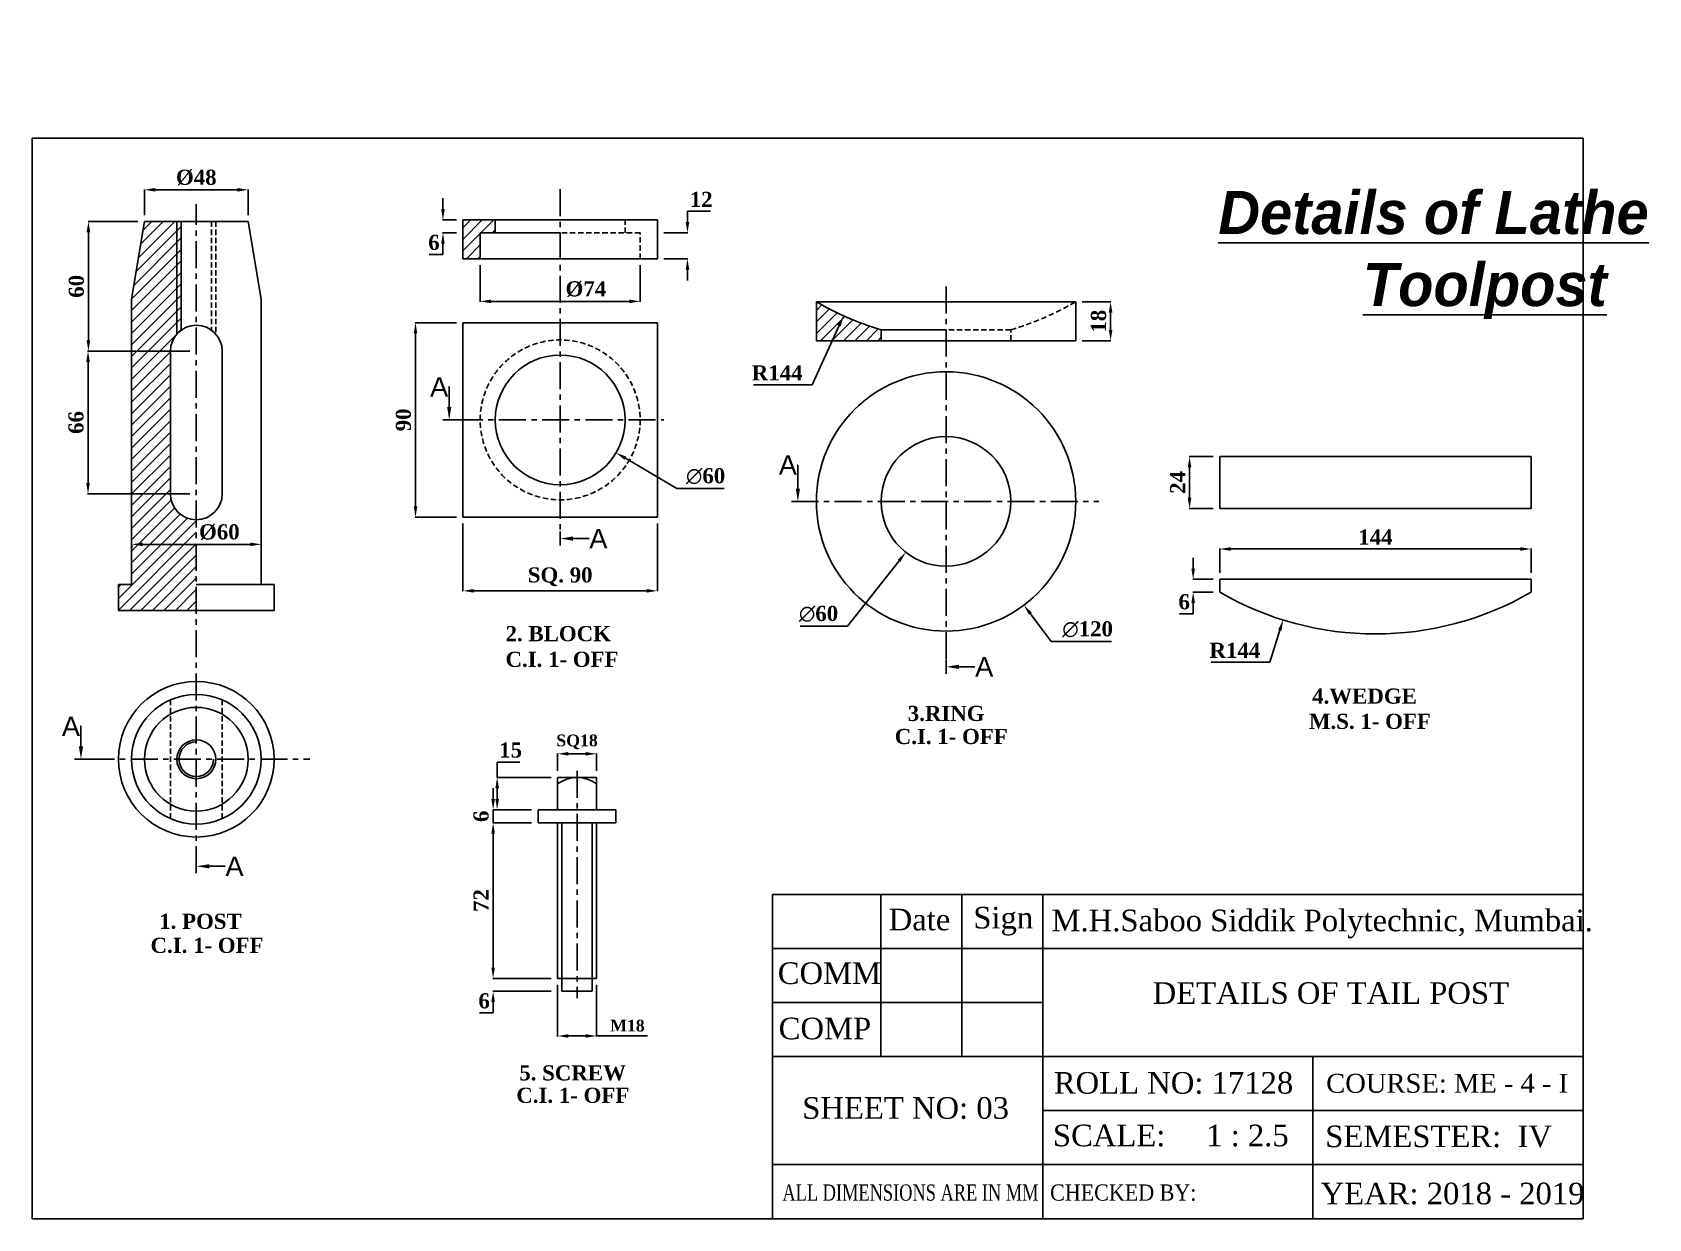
# Model space of a CAD drawing. Header units: inches. Extents: x 69 to 816, y -130 to 419.
import ezdxf
from ezdxf import colors
from ezdxf.entities.mleader import LeaderData, LeaderLine
from ezdxf.math import Vec2, Vec3

# ---------------------------------------------------------------- set-up
doc = ezdxf.new("R2010")
doc.units = ezdxf.units.IN
doc.header["$LTSCALE"] = 10
doc.header["$MEASUREMENT"] = 0
doc.linetypes.add('CENTER', pattern=[2, 1.25, -0.25, 0.25, -0.25])
doc.linetypes.add('HIDDEN', pattern=[0.375, 0.25, -0.125])
doc.styles.add('Khan', font='timesbd.ttf', dxfattribs={"height": 7})
doc.styles.add('Khan 02', font='timesbd.ttf', dxfattribs={"height": 12})
doc.styles.add('Saad Sheet', font='times.ttf')
doc.styles.get("Standard").update_dxf_attribs({"font": 'arial.ttf'})
doc.dimstyles.get("Standard").update_dxf_attribs({"dimtxt": 7, "dimasz": 5, "dimexe": 0.18, "dimexo": 3, "dimgap": 2, "dimtad": 1, "dimtoh": 1, "dimdec": 0, "dimzin": 0, "dimdsep": 46, "dimtxsty": 'Khan', "dimcen": 0, "dimadec": 0, "dimazin": 0, "dimtfac": 1, "dimtdec": 0, "dimtofl": 0, "dimtmove": 0, "dimatfit": 3, "dimfxl": 1, "dimtolj": 1, "dimtzin": 0, "dimarcsym": 0})

# ---------------------------------------------------------------- blocks, each defined once
blk = doc.blocks.new('*D1')
at = {"color": 0, "lineweight": -2, "transparency": 16777216}
for p, q in [((120.48, 334.64), (120.48, 346.51)), ((125.48, 346.33), (163.48, 346.33)), ((168.48, 334.64), (168.48, 346.51))]:
    blk.add_line(p, q, dxfattribs=at)
at = {"color": 0, "transparency": 16777216}
for points in [[(125.48, 347.16), (125.48, 345.49), (120.48, 346.33)], [(163.48, 347.16), (163.48, 345.49), (168.48, 346.33)]]:
    blk.add_solid(points, dxfattribs=at)
at = {"layer": 'Defpoints', "color": 0, "transparency": 16777216}
for p in [(168.48, 346.33), (120.48, 331.64), (168.48, 331.64)]:
    blk.add_point(p, dxfattribs=at)
at = {"color": 0, "lineweight": 30, "transparency": 16777216, "insert": (144.48, 351.98), "char_height": 7, "attachment_point": 5, "style": 'Khan'}
blk.add_mtext('\\A1;%%C48', dxfattribs=at)
blk = doc.blocks.new('*D2')
at = {"color": 0, "lineweight": -2, "transparency": 16777216}
for p, q in [((117.48, 331.64), (94.39, 331.64)), ((94.57, 326.64), (94.57, 276.64)), ((117.48, 271.64), (94.39, 271.64))]:
    blk.add_line(p, q, dxfattribs=at)
at = {"color": 0, "transparency": 16777216}
for points in [[(93.73, 326.64), (95.4, 326.64), (94.57, 331.64)], [(93.73, 276.64), (95.4, 276.64), (94.57, 271.64)]]:
    blk.add_solid(points, dxfattribs=at)
at = {"layer": 'Defpoints', "color": 0, "transparency": 16777216}
for p in [(120.48, 331.64), (94.57, 271.64), (120.48, 271.64)]:
    blk.add_point(p, dxfattribs=at)
at = {"color": 0, "lineweight": 30, "transparency": 16777216, "insert": (89.01, 301.64), "char_height": 7, "attachment_point": 5, "rotation": 90, "style": 'Khan'}
blk.add_mtext('\\A1;60', dxfattribs=at)
blk = doc.blocks.new('*D3')
at = {"color": 0, "lineweight": -2, "transparency": 16777216}
for p, q in [((141.48, 271.64), (94.21, 271.64)), ((94.39, 266.64), (94.39, 210.64)), ((141.48, 205.64), (94.21, 205.64))]:
    blk.add_line(p, q, dxfattribs=at)
at = {"color": 0, "transparency": 16777216}
for points in [[(93.55, 266.64), (95.22, 266.64), (94.39, 271.64)], [(93.55, 210.64), (95.22, 210.64), (94.39, 205.64)]]:
    blk.add_solid(points, dxfattribs=at)
at = {"layer": 'Defpoints', "color": 0, "transparency": 16777216}
for p in [(144.48, 271.64), (94.39, 205.64), (144.48, 205.64)]:
    blk.add_point(p, dxfattribs=at)
at = {"color": 0, "lineweight": 30, "transparency": 16777216, "insert": (88.83, 238.64), "char_height": 7, "attachment_point": 5, "rotation": 90, "style": 'Khan'}
blk.add_mtext('\\A1;66', dxfattribs=at)
blk = doc.blocks.new('*D4')
at = {"color": 0, "lineweight": -2, "transparency": 16777216}
for p, q in [((114.64, 180.48), (114.64, 182.05)), ((169.51, 182.23), (119.64, 182.23)), ((174.51, 180.48), (174.51, 182.05))]:
    blk.add_line(p, q, dxfattribs=at)
at = {"color": 0, "transparency": 16777216}
for points in [[(119.64, 183.06), (119.64, 181.4), (114.64, 182.23)], [(169.51, 183.06), (169.51, 181.4), (174.51, 182.23)]]:
    blk.add_solid(points, dxfattribs=at)
at = {"layer": 'Defpoints', "color": 0, "transparency": 16777216}
for p in [(114.64, 183.48), (114.64, 182.23), (174.51, 183.48)]:
    blk.add_point(p, dxfattribs=at)
at = {"color": 0, "lineweight": 30, "transparency": 16777216, "insert": (144.58, 187.88), "char_height": 7, "attachment_point": 5, "style": 'Khan'}
blk.add_mtext('\\A1;        %%C60', dxfattribs=at)
blk = doc.blocks.new('*D5')
at = {"color": 0, "lineweight": -2, "transparency": 16777216}
for p, q in [((614.99, 222.83), (603.83, 222.83)), ((604.01, 217.83), (604.01, 203.83)), ((614.99, 198.83), (603.83, 198.83))]:
    blk.add_line(p, q, dxfattribs=at)
at = {"color": 0, "transparency": 16777216}
for points in [[(603.18, 217.83), (604.84, 217.83), (604.01, 222.83)], [(603.18, 203.83), (604.84, 203.83), (604.01, 198.83)]]:
    blk.add_solid(points, dxfattribs=at)
at = {"layer": 'Defpoints', "color": 0, "transparency": 16777216}
for p in [(617.99, 222.83), (604.01, 198.83), (617.99, 198.83)]:
    blk.add_point(p, dxfattribs=at)
at = {"color": 0, "lineweight": 30, "transparency": 16777216, "insert": (598.51, 210.9), "char_height": 7, "attachment_point": 5, "rotation": 90, "style": 'Khan'}
blk.add_mtext('\\A1;24', dxfattribs=at)
blk = doc.blocks.new('*D6')
at = {"color": 0, "lineweight": -2, "transparency": 16777216}
for p, q in [((605.69, 171.06), (605.69, 176.06)), ((614.99, 166.06), (605.51, 166.06)), ((614.99, 160.06), (605.51, 160.06)), ((605.69, 150.06), (599.37, 150.06)), ((605.69, 155.06), (605.69, 150.06))]:
    blk.add_line(p, q, dxfattribs=at)
at = {"color": 0, "transparency": 16777216}
for points in [[(604.86, 171.06), (606.53, 171.06), (605.69, 166.06)], [(604.86, 155.06), (606.53, 155.06), (605.69, 160.06)]]:
    blk.add_solid(points, dxfattribs=at)
at = {"layer": 'Defpoints', "color": 0, "transparency": 16777216}
for p in [(617.99, 166.06), (605.69, 160.06), (617.99, 160.06)]:
    blk.add_point(p, dxfattribs=at)
at = {"color": 0, "lineweight": 30, "transparency": 16777216, "insert": (601.53, 155.62), "char_height": 7, "attachment_point": 5, "style": 'Khan'}
blk.add_mtext('\\A1;6', dxfattribs=at)
blk = doc.blocks.new('*D7')
at = {"color": 0, "lineweight": -2, "transparency": 16777216}
for p, q in [((641.22, 127.7), (645.81, 142.47)), ((614.06, 127.7), (641.22, 127.7))]:
    blk.add_line(p, q, dxfattribs=at)
at = {"color": 0, "transparency": 16777216}
blk.add_solid([(645.01, 142.72), (646.61, 142.23), (647.29, 147.25)], dxfattribs=at)
at = {"layer": 'Defpoints', "color": 0, "transparency": 16777216}
for p in [(689.99, 284.77), (647.29, 147.25)]:
    blk.add_point(p, dxfattribs=at)
at = {"color": 0, "lineweight": 30, "transparency": 16777216, "insert": (624.99, 133.2), "char_height": 7, "attachment_point": 5, "style": 'Khan'}
blk.add_mtext('\\A1;R144', dxfattribs=at)
blk = doc.blocks.new('*D8')
at = {"color": 0, "lineweight": -2, "transparency": 16777216}
for p, q in [((617.99, 169.06), (617.99, 180.27)), ((622.99, 180.09), (756.99, 180.09)), ((761.99, 169.06), (761.99, 180.27))]:
    blk.add_line(p, q, dxfattribs=at)
at = {"color": 0, "transparency": 16777216}
for points in [[(622.99, 180.92), (622.99, 179.25), (617.99, 180.09)], [(756.99, 180.92), (756.99, 179.25), (761.99, 180.09)]]:
    blk.add_solid(points, dxfattribs=at)
at = {"layer": 'Defpoints', "color": 0, "transparency": 16777216}
for p in [(761.99, 180.09), (617.99, 166.06), (761.99, 166.06)]:
    blk.add_point(p, dxfattribs=at)
at = {"color": 0, "lineweight": 30, "transparency": 16777216, "insert": (689.99, 185.59), "char_height": 7, "attachment_point": 5, "style": 'Khan'}
blk.add_mtext('\\A1;144', dxfattribs=at)
blk = doc.blocks.new('*D9')
at = {"color": 0, "lineweight": -2, "transparency": 16777216}
for p, q in [((275.83, 311.38), (275.83, 294.51)), ((349.83, 311.38), (349.83, 294.51)), ((280.83, 294.69), (344.83, 294.69))]:
    blk.add_line(p, q, dxfattribs=at)
at = {"color": 0, "transparency": 16777216}
for points in [[(280.83, 295.53), (280.83, 293.86), (275.83, 294.69)], [(344.83, 295.53), (344.83, 293.86), (349.83, 294.69)]]:
    blk.add_solid(points, dxfattribs=at)
at = {"layer": 'Defpoints', "color": 0, "transparency": 16777216}
for p in [(275.83, 314.38), (349.83, 314.38), (349.83, 294.69)]:
    blk.add_point(p, dxfattribs=at)
at = {"color": 0, "lineweight": 30, "transparency": 16777216, "insert": (312.83, 300.35), "char_height": 7, "attachment_point": 5, "style": 'Khan'}
blk.add_mtext('\\A1;         %%C74', dxfattribs=at)
blk = doc.blocks.new('*D10')
at = {"color": 0, "lineweight": -2, "transparency": 16777216}
for p, q in [((371.72, 331.38), (371.72, 336.38)), ((371.72, 336.38), (382.42, 336.38)), ((360.83, 326.38), (371.9, 326.38)), ((360.83, 314.38), (371.9, 314.38)), ((371.72, 309.38), (371.72, 304.38))]:
    blk.add_line(p, q, dxfattribs=at)
at = {"color": 0, "transparency": 16777216}
for points in [[(370.89, 331.38), (372.56, 331.38), (371.72, 326.38)], [(370.89, 309.38), (372.56, 309.38), (371.72, 314.38)]]:
    blk.add_solid(points, dxfattribs=at)
at = {"layer": 'Defpoints', "color": 0, "transparency": 16777216}
for p in [(357.83, 326.38), (371.72, 326.38), (357.83, 314.38)]:
    blk.add_point(p, dxfattribs=at)
at = {"color": 0, "lineweight": 30, "transparency": 16777216, "insert": (378.07, 341.88), "char_height": 7, "attachment_point": 5, "style": 'Khan'}
blk.add_mtext('\\A1;12', dxfattribs=at)
blk = doc.blocks.new('*D11')
at = {"color": 0, "lineweight": -2, "transparency": 16777216}
for p, q in [((258.6, 337.38), (258.6, 342.38)), ((264.83, 332.38), (258.42, 332.38)), ((264.83, 326.38), (258.42, 326.38)), ((258.6, 316.38), (252.27, 316.38)), ((258.6, 321.38), (258.6, 316.38))]:
    blk.add_line(p, q, dxfattribs=at)
at = {"color": 0, "transparency": 16777216}
for points in [[(257.77, 337.38), (259.43, 337.38), (258.6, 332.38)], [(257.77, 321.38), (259.43, 321.38), (258.6, 326.38)]]:
    blk.add_solid(points, dxfattribs=at)
at = {"layer": 'Defpoints', "color": 0, "transparency": 16777216}
for p in [(267.83, 332.38), (258.6, 326.38), (267.83, 326.38)]:
    blk.add_point(p, dxfattribs=at)
at = {"color": 0, "lineweight": 30, "transparency": 16777216, "insert": (254.44, 321.94), "char_height": 7, "attachment_point": 5, "style": 'Khan'}
blk.add_mtext('\\A1;6', dxfattribs=at)
blk = doc.blocks.new('*D12')
at = {"color": 0, "lineweight": -2, "transparency": 16777216}
for p, q in [((267.83, 191.83), (267.83, 160.54)), ((357.83, 191.83), (357.83, 160.54)), ((272.83, 160.72), (352.83, 160.72))]:
    blk.add_line(p, q, dxfattribs=at)
at = {"color": 0, "transparency": 16777216}
for points in [[(272.83, 161.55), (272.83, 159.89), (267.83, 160.72)], [(352.83, 161.55), (352.83, 159.89), (357.83, 160.72)]]:
    blk.add_solid(points, dxfattribs=at)
at = {"layer": 'Defpoints', "color": 0, "transparency": 16777216}
for p in [(267.83, 194.83), (357.83, 194.83), (357.83, 160.72)]:
    blk.add_point(p, dxfattribs=at)
at = {"color": 0, "lineweight": 30, "transparency": 16777216, "insert": (312.83, 167.23), "char_height": 7, "attachment_point": 5, "style": 'Khan'}
blk.add_mtext('\\A1;SQ. 90', dxfattribs=at)
blk = doc.blocks.new('*D13')
at = {"color": 0, "lineweight": -2, "transparency": 16777216}
for p, q in [((264.83, 284.83), (245.72, 284.83)), ((245.9, 279.83), (245.9, 199.83)), ((264.83, 194.83), (245.72, 194.83))]:
    blk.add_line(p, q, dxfattribs=at)
at = {"color": 0, "transparency": 16777216}
for points in [[(245.07, 279.83), (246.74, 279.83), (245.9, 284.83)], [(245.07, 199.83), (246.74, 199.83), (245.9, 194.83)]]:
    blk.add_solid(points, dxfattribs=at)
at = {"layer": 'Defpoints', "color": 0, "transparency": 16777216}
for p in [(267.83, 284.83), (245.9, 194.83), (267.83, 194.83)]:
    blk.add_point(p, dxfattribs=at)
at = {"color": 0, "lineweight": 30, "transparency": 16777216, "insert": (240.33, 239.83), "char_height": 7, "attachment_point": 5, "rotation": 90, "style": 'Khan'}
blk.add_mtext('\\A1;90', dxfattribs=at)
blk = doc.blocks.new('*D14')
at = {"color": 0, "lineweight": -2, "transparency": 16777216}
for p, q in [((540.03, 137.27), (530.39, 150.11)), ((567.97, 137.27), (540.03, 137.27))]:
    blk.add_line(p, q, dxfattribs=at)
at = {"color": 0, "transparency": 16777216}
blk.add_solid([(531.05, 150.61), (529.72, 149.61), (527.38, 154.11)], dxfattribs=at)
at = {"layer": 'Defpoints', "color": 0, "transparency": 16777216}
for p in [(455.31, 250.05), (527.38, 154.11)]:
    blk.add_point(p, dxfattribs=at)
at = {"color": 0, "lineweight": 30, "transparency": 16777216, "insert": (556.86, 142.92), "char_height": 7, "attachment_point": 5, "style": 'Khan'}
blk.add_mtext('\\A1;∅120', dxfattribs=at)
blk = doc.blocks.new('*D15')
at = {"color": 0, "lineweight": -2, "transparency": 16777216}
for p, q in [((445.7, 144.39), (469.63, 174.63)), ((423.84, 144.39), (445.7, 144.39))]:
    blk.add_line(p, q, dxfattribs=at)
at = {"color": 0, "transparency": 16777216}
blk.add_solid([(468.98, 175.15), (470.28, 174.11), (472.73, 178.55)], dxfattribs=at)
at = {"layer": 'Defpoints', "color": 0, "transparency": 16777216}
for p in [(509.96, 225.6), (472.73, 178.55)]:
    blk.add_point(p, dxfattribs=at)
at = {"color": 0, "lineweight": 30, "transparency": 16777216, "insert": (432.37, 150.04), "char_height": 7, "attachment_point": 5, "style": 'Khan'}
blk.add_mtext('\\A1;∅60', dxfattribs=at)
blk = doc.blocks.new('*D16')
at = {"color": 0, "lineweight": -2, "transparency": 16777216}
for p, q in [((554.35, 294.5), (567.66, 294.5)), ((567.48, 289.5), (567.48, 281.5)), ((554.35, 276.5), (567.66, 276.5))]:
    blk.add_line(p, q, dxfattribs=at)
at = {"color": 0, "transparency": 16777216}
for points in [[(566.65, 289.5), (568.32, 289.5), (567.48, 294.5)], [(566.65, 281.5), (568.32, 281.5), (567.48, 276.5)]]:
    blk.add_solid(points, dxfattribs=at)
at = {"layer": 'Defpoints', "color": 0, "transparency": 16777216}
for p in [(551.35, 294.5), (551.35, 276.5), (567.48, 276.5)]:
    blk.add_point(p, dxfattribs=at)
at = {"color": 0, "lineweight": 30, "transparency": 16777216, "insert": (561.92, 285.5), "char_height": 7, "attachment_point": 5, "rotation": 90, "style": 'Khan'}
blk.add_mtext('\\A1;18', dxfattribs=at)
blk = doc.blocks.new('*D17')
at = {"color": 0, "lineweight": -2, "transparency": 16777216}
for p, q in [((366.8, 208.11), (343.01, 222.09)), ((388.66, 208.11), (366.8, 208.11))]:
    blk.add_line(p, q, dxfattribs=at)
at = {"color": 0, "transparency": 16777216}
blk.add_solid([(343.43, 222.81), (342.59, 221.37), (338.7, 224.62)], dxfattribs=at)
at = {"layer": 'Defpoints', "color": 0, "transparency": 16777216}
for p in [(286.97, 255.03), (338.7, 224.62)]:
    blk.add_point(p, dxfattribs=at)
at = {"color": 0, "lineweight": 30, "transparency": 16777216, "insert": (380.13, 213.76), "char_height": 7, "attachment_point": 5, "style": 'Khan'}
blk.add_mtext('\\A1;∅60', dxfattribs=at)
blk = doc.blocks.new('*D18')
at = {"color": 0, "lineweight": -2, "transparency": 16777216}
for p, q in [((311.64, 77.38), (311.64, 85.49)), ((316.64, 85.31), (324.64, 85.31)), ((329.64, 77.38), (329.64, 85.49))]:
    blk.add_line(p, q, dxfattribs=at)
at = {"color": 0, "transparency": 16777216}
for points in [[(316.64, 86.14), (316.64, 84.47), (311.64, 85.31)], [(324.64, 86.14), (324.64, 84.47), (329.64, 85.31)]]:
    blk.add_solid(points, dxfattribs=at)
at = {"layer": 'Defpoints', "color": 0, "transparency": 16777216}
for p in [(329.64, 85.31), (311.64, 74.38), (329.64, 74.38)]:
    blk.add_point(p, dxfattribs=at)
at = {"color": 0, "lineweight": 30, "transparency": 16777216, "insert": (320.64, 90.82), "char_height": 7, "attachment_point": 5, "style": 'Khan'}
blk.add_mtext('\\A1;{\\H0.77778x;SQ18}', dxfattribs=at)
blk = doc.blocks.new('*D19')
at = {"color": 0, "lineweight": -2, "transparency": 16777216}
for p, q in [((283.68, 74.38), (283.68, 81.44)), ((283.68, 81.44), (294.13, 81.44)), ((308.64, 74.38), (283.5, 74.38)), ((283.68, 64.38), (283.68, 69.38)), ((299.64, 59.38), (283.5, 59.38))]:
    blk.add_line(p, q, dxfattribs=at)
at = {"color": 0, "transparency": 16777216}
for points in [[(282.85, 69.38), (284.52, 69.38), (283.68, 74.38)], [(282.85, 64.38), (284.52, 64.38), (283.68, 59.38)]]:
    blk.add_solid(points, dxfattribs=at)
at = {"layer": 'Defpoints', "color": 0, "transparency": 16777216}
for p in [(283.68, 74.38), (311.64, 74.38), (302.64, 59.38)]:
    blk.add_point(p, dxfattribs=at)
at = {"color": 0, "lineweight": 30, "transparency": 16777216, "insert": (289.9, 87), "char_height": 7, "attachment_point": 5, "style": 'Khan'}
blk.add_mtext('\\A1;15', dxfattribs=at)
blk = doc.blocks.new('*D20')
at = {"color": 0, "lineweight": -2, "transparency": 16777216}
for p, q in [((281.81, 64.38), (281.81, 69.38)), ((299.64, 59.38), (281.63, 59.38)), ((299.64, 53.38), (281.63, 53.38)), ((281.81, 48.38), (281.81, 43.38))]:
    blk.add_line(p, q, dxfattribs=at)
at = {"color": 0, "transparency": 16777216}
for points in [[(280.98, 64.38), (282.64, 64.38), (281.81, 59.38)], [(280.98, 48.38), (282.64, 48.38), (281.81, 53.38)]]:
    blk.add_solid(points, dxfattribs=at)
at = {"layer": 'Defpoints', "color": 0, "transparency": 16777216}
for p in [(281.81, 53.38), (302.64, 59.38), (302.64, 53.38)]:
    blk.add_point(p, dxfattribs=at)
at = {"color": 0, "lineweight": 30, "transparency": 16777216, "insert": (276.25, 56.38), "char_height": 7, "attachment_point": 5, "rotation": 90, "style": 'Khan'}
blk.add_mtext('\\A1;6', dxfattribs=at)
blk = doc.blocks.new('Sheet No.01')
blk.add_line((272.52, 67.52), (272.52, 7.52))
for points in [[(272.52, 47.52), (272.52, 57.52), (122.52, 57.52), (122.52, 67.52), (142.52, 67.52), (142.52, 37.52), (157.52, 37.52), (157.52, 67.52)], [(272.52, 7.52), (122.52, 7.52), (122.52, 67.52), (272.52, 67.52), (222.52, 67.52)], [(222.52, 37.52), (222.52, 7.52), (172.52, 7.52), (172.52, 67.52)], [(172.52, 47.52), (122.52, 47.52), (122.52, 37.52), (272.52, 37.52), (272.52, 27.52), (172.52, 27.52)], [(122.52, 27.52), (122.52, 17.52), (272.52, 17.52)]]:
    blk.add_lwpolyline(points)
at = {"style": 'Saad Sheet'}
for s, height, p in [('Date', 4, (144, 60.9)), ('Sign', 4, (159.66, 61.24)), ('M.H.Saboo Siddik Polytechnic, Mumbai.', 4, (174.13, 60.73)), ('COMM', 4, (123.47, 50.97)), ('DETAILS OF TAIL POST', 4, (192.85, 47.29)), ('COMP', 4, (123.64, 40.73)), ('ROLL NO: 17128', 4, (174.56, 30.66)), ('COURSE: ME - 4 - I', 3.5, (224.96, 30.83)), ('   SHEET NO: 03 ', 4, (123.47, 26.02)), ('SCALE:     1 : 2.5', 4, (174.39, 20.93)), ('SEMESTER:  IV', 4, (224.79, 20.76)), ('YEAR: 2018 - 2019', 4, (223.93, 10.18))]:
    blk.add_text(s, height=height, dxfattribs=at).set_placement(p)
for s, width, p in [('ALL DIMENSIONS ARE IN MM ', 0.75, (124.33, 10.86)), ('CHECKED BY:', 0.9, (173.87, 10.86))]:
    blk.add_text(s, height=3, dxfattribs=dict(at, width=width)).set_placement(p)
blk = doc.blocks.new('*D22')
at = {"color": 0, "lineweight": -2, "transparency": 16777216}
for p, q in [((299.64, 53.38), (281.63, 53.38)), ((281.81, 48.38), (281.81, -13.62)), ((299.64, -18.62), (281.63, -18.62))]:
    blk.add_line(p, q, dxfattribs=at)
at = {"color": 0, "transparency": 16777216}
for points in [[(280.98, 48.38), (282.64, 48.38), (281.81, 53.38)], [(280.98, -13.62), (282.64, -13.62), (281.81, -18.62)]]:
    blk.add_solid(points, dxfattribs=at)
at = {"layer": 'Defpoints', "color": 0, "transparency": 16777216}
for p in [(302.64, 53.38), (281.81, -18.62), (302.64, -18.62)]:
    blk.add_point(p, dxfattribs=at)
at = {"color": 0, "lineweight": 30, "transparency": 16777216, "insert": (276.24, 17.38), "char_height": 7, "attachment_point": 5, "rotation": 90, "style": 'Khan'}
blk.add_mtext('\\A1;72', dxfattribs=at)
blk = doc.blocks.new('*D23')
at = {"color": 0, "lineweight": -2, "transparency": 16777216}
for p, q in [((281.81, -13.62), (281.81, -8.62)), ((308.64, -18.62), (281.63, -18.62)), ((308.64, -24.62), (281.63, -24.62)), ((281.81, -29.62), (281.81, -34.62)), ((281.81, -34.62), (275.48, -34.62))]:
    blk.add_line(p, q, dxfattribs=at)
at = {"color": 0, "transparency": 16777216}
for points in [[(280.98, -13.62), (282.64, -13.62), (281.81, -18.62)], [(280.98, -29.62), (282.64, -29.62), (281.81, -24.62)]]:
    blk.add_solid(points, dxfattribs=at)
at = {"layer": 'Defpoints', "color": 0, "transparency": 16777216}
for p in [(311.64, -18.62), (281.81, -24.62), (311.64, -24.62)]:
    blk.add_point(p, dxfattribs=at)
at = {"color": 0, "lineweight": 30, "transparency": 16777216, "insert": (277.65, -29.06), "char_height": 7, "attachment_point": 5, "style": 'Khan'}
blk.add_mtext('\\A1;6', dxfattribs=at)
blk = doc.blocks.new('*D24')
at = {"color": 0, "lineweight": -2, "transparency": 16777216}
for p, q in [((311.64, -21.62), (311.64, -45.47)), ((329.64, -21.62), (329.64, -45.47)), ((316.64, -45.29), (324.64, -45.29)), ((329.64, -45.29), (353.24, -45.29))]:
    blk.add_line(p, q, dxfattribs=at)
at = {"color": 0, "transparency": 16777216}
for points in [[(316.64, -44.46), (316.64, -46.12), (311.64, -45.29)], [(324.64, -44.46), (324.64, -46.12), (329.64, -45.29)]]:
    blk.add_solid(points, dxfattribs=at)
at = {"layer": 'Defpoints', "color": 0, "transparency": 16777216}
for p in [(311.64, -18.62), (329.64, -18.62), (329.64, -45.29)]:
    blk.add_point(p, dxfattribs=at)
at = {"color": 0, "lineweight": 30, "transparency": 16777216, "insert": (343.94, -40.52), "char_height": 7, "attachment_point": 5, "style": 'Khan'}
blk.add_mtext('\\A1;{\\H0.77778x;M18}', dxfattribs=at)
blk = doc.blocks.new('*D25')
at = {"color": 0, "lineweight": -2, "transparency": 16777216}
for p, q in [((429.47, 256.1), (441.87, 283.48)), ((402.3, 256.1), (429.47, 256.1))]:
    blk.add_line(p, q, dxfattribs=at)
at = {"color": 0, "transparency": 16777216}
blk.add_solid([(441.11, 283.82), (442.63, 283.13), (443.93, 288.03)], dxfattribs=at)
at = {"layer": 'Defpoints', "color": 0, "transparency": 16777216}
for p in [(503.35, 419.2), (443.93, 288.03)]:
    blk.add_point(p, dxfattribs=at)
at = {"color": 0, "lineweight": 30, "transparency": 16777216, "insert": (413.23, 261.6), "char_height": 7, "attachment_point": 5, "style": 'Khan'}
blk.add_mtext('\\A1;R144', dxfattribs=at)

msp = doc.modelspace()

# ---------------------------------------------------------------- hatches: boundary and pattern name
at = {"lineweight": 30}
h = msp.add_hatch(dxfattribs=at)
h.set_pattern_fill('ANSI31', color=256, scale=30)
h.set_pattern_definition([(45, (-16.8996, 26.4482), (-2.65165, 2.65165), [])])
h.paths.add_polyline_path([(135.48, 331.64), (120.48, 331.64), (114.48, 295.64), (114.48, 163.64), (108.48, 163.64), (108.48, 151.64), (144.48, 151.64), (144.48, 193.64, -0.414214), (132.48, 205.64), (132.48, 271.64, -0.182676), (135.48, 279.58)])
h.paths.add_polyline_path([(137.48, 331.64), (135.48, 331.64), (135.48, 279.58, -0.056368), (137.48, 281.39)], flags=17)
h = msp.add_hatch(dxfattribs=at)
h.set_pattern_fill('ANSI31', color=256, scale=30)
h.set_pattern_definition([(45, (-22.1144, 171.3372), (-2.65165, 2.65165), [])])
h.paths.add_polyline_path([(267.83, 314.38), (275.83, 314.38), (275.83, 326.38), (282.83, 326.38), (282.83, 332.38), (267.83, 332.38)])
h = msp.add_hatch(dxfattribs=at)
h.set_pattern_fill('ANSI31', color=256, scale=30)
h.set_pattern_definition([(45, (0, -29.4962), (-2.65165, 2.65165), [])])
h.paths.add_polyline_path([(431.35, 294.5), (431.35, 276.5), (461.35, 276.5), (461.35, 281.46, -0.056969)])

# ---------------------------------------------------------------- linework, layer by layer
at = {"linetype": 'CENTER', "lineweight": 30}
for p, q in [((312.83, 346.55), (312.83, 188.12)), ((144.48, 30.04), (144.48, 339.64)), ((491.35, 301.62), (491.35, 122.37)), ((264.5, 239.83), (360.76, 239.83)), ((419.8, 202.08), (561.97, 202.08)), ((94.12, 82.78), (197.04, 82.78)), ((320.64, 77.47), (320.64, -27.78))]:
    msp.add_line(p, q, dxfattribs=at)
at = {"lineweight": 30}
for p, q in [((120.48, 331.64), (114.48, 295.64)), ((144.48, 331.64), (120.48, 331.64)), ((135.48, 331.64), (135.48, 279.58)), ((137.48, 331.64), (137.48, 281.39)), ((144.48, 331.64), (168.48, 331.64)), ((168.48, 331.64), (174.48, 295.64)), ((267.83, 332.38), (357.83, 332.38)), ((267.83, 314.38), (267.83, 332.38)), ((282.83, 326.38), (282.83, 332.38)), ((357.83, 332.38), (357.83, 314.38)), ((275.83, 314.38), (275.83, 326.38)), ((275.83, 326.38), (312.83, 326.38)), ((357.83, 314.38), (267.83, 314.38)), ((114.48, 295.64), (114.48, 163.64)), ((174.48, 163.64), (174.48, 295.64)), ((431.35, 294.5), (431.35, 276.5)), ((551.35, 294.5), (431.35, 294.5)), ((551.35, 276.5), (551.35, 294.5)), ((267.83, 284.83), (357.83, 284.83)), ((267.83, 194.83), (267.83, 284.83)), ((357.83, 284.83), (357.83, 194.83)), ((461.35, 276.5), (461.35, 281.5)), ((461.35, 281.5), (491.35, 281.46)), ((132.48, 271.64), (132.48, 205.64)), ((156.48, 271.64), (156.48, 205.64)), ((431.35, 276.5), (551.35, 276.5)), ((258.5, 239.83), (264.5, 239.83)), ((617.99, 222.83), (617.99, 198.83)), ((761.99, 222.83), (617.99, 222.83)), ((761.99, 198.83), (761.99, 222.83)), ((419.8, 202.08), (425.8, 202.08)), ((357.83, 194.83), (267.83, 194.83)), ((617.99, 198.83), (761.99, 198.83)), ((312.83, 188.12), (312.83, 181.71)), ((617.99, 166.06), (617.99, 160.06)), ((617.99, 166.06), (761.99, 166.06)), ((761.99, 166.06), (761.99, 160.06)), ((108.48, 163.64), (108.48, 151.64)), ((114.48, 163.64), (108.48, 163.64)), ((180.48, 163.64), (144.48, 163.64)), ((180.48, 151.64), (180.48, 163.64)), ((108.48, 151.64), (180.48, 151.64)), ((491.35, 128.78), (491.35, 122.37)), ((88.12, 82.78), (94.12, 82.78)), ((311.64, 74.38), (329.64, 74.38)), ((311.64, 59.38), (311.64, 74.38)), ((329.64, 74.38), (329.64, 59.38)), ((281.81, 59.38), (281.81, 53.38)), ((302.64, 59.38), (311.64, 59.38)), ((302.64, 53.38), (302.64, 59.38)), ((338.64, 53.38), (302.64, 53.38)), ((329.64, 59.38), (311.64, 59.38)), ((311.64, 53.38), (311.64, -18.62)), ((313.64, 53.38), (313.64, -18.62)), ((327.64, -18.62), (327.64, 53.38)), ((329.64, 59.38), (338.64, 59.38)), ((329.64, -18.62), (329.64, 53.38)), ((338.64, 59.38), (338.64, 53.38)), ((144.48, 36.45), (144.48, 30.04)), ((311.64, -18.62), (329.64, -18.62)), ((313.64, -18.62), (313.64, -24.62)), ((327.64, -24.62), (327.64, -18.62)), ((313.64, -24.62), (327.64, -24.62))]:
    msp.add_line(p, q, dxfattribs=at)
at = {"linetype": 'HIDDEN', "lineweight": 30}
for p, q in [((151.48, 331.64), (151.48, 281.39)), ((153.48, 331.64), (153.48, 279.58)), ((342.83, 326.38), (342.83, 332.38)), ((349.83, 326.38), (312.83, 326.38)), ((349.83, 314.38), (349.83, 326.38)), ((521.35, 281.5), (491.35, 281.46)), ((521.35, 276.5), (521.35, 281.5)), ((132.48, 110.28), (132.48, 55.29)), ((156.48, 110.28), (156.48, 55.29))]:
    msp.add_line(p, q, dxfattribs=at)
at = {"lineweight": 30}
msp.add_lwpolyline([(786.12, -129.84), (786.12, 370.16), (68.62, 370.16), (68.62, -129.84), (786.12, -129.84)], dxfattribs=at)
at = {"linetype": 'HIDDEN', "lineweight": 30}
msp.add_circle((312.83, 239.83), 37, dxfattribs=at)
at = {"lineweight": 30}
for centre, radius in [((312.83, 239.83), 30), ((491.35, 202.08), 60), ((491.35, 202.08), 30), ((144.48, 82.78), 36), ((144.48, 82.78), 30), ((144.48, 82.78), 24), ((144.48, 82.78), 9)]:
    msp.add_circle(centre, radius, dxfattribs=at)
for centre, radius, start, end in [((503.35, 419.2), 144, 240, 253.04224), ((144.48, 271.64), 12, 0, 180), ((144.48, 205.64), 12, 180, 0), ((689.99, 284.77), 144, 240, 300), ((144.48, 82.78), 8, 90, 0), ((320.64, 59.48), 14.9, 52.83268, 127.16732)]:
    msp.add_arc(centre, radius, start, end, dxfattribs=at)
at = {"linetype": 'HIDDEN', "lineweight": 30}
msp.add_arc((479.35, 419.2), 144, 286.95776, 300, dxfattribs=at)

# ---------------------------------------------------------------- block references
at = {"lineweight": 30, "xscale": 2.5, "yscale": 2.5, "zscale": 2.5}
msp.add_blockref('Sheet No.01', (104.82, -148.64), dxfattribs=at)

# ---------------------------------------------------------------- texts
at = {"style": 'Khan'}
for s, p in [('2. BLOCK', (287.56, 137.42)), ('C.I. 1- OFF', (287.56, 125.53)), ('4.WEDGE', (660.74, 108.51)), ('3.RING', (473.64, 100.5)), ('M.S. 1- OFF', (659.27, 96.83)), ('C.I. 1- OFF', (467.63, 89.82)), ('1. POST', (127.33, 4.29)), ('C.I. 1- OFF', (123.32, -6.83)), ('5. SCREW', (293.91, -65.86)), ('C.I. 1- OFF', (292.54, -76.24))]:
    msp.add_text(s, height=7, dxfattribs=at).set_placement(p)
at = {"linetype": 'ByBlock', "lineweight": 30, "insert": (550.42, 345.83), "char_height": 20, "attachment_point": 1, "style": 'Khan 02'}
msp.add_mtext_dynamic_manual_height_columns('{\\fPoor Richard|b1|i1|c0|p18;         \\LDetails\\l \\Lof\\l \\LLathe\\l\\P                  \\LToolpost}', width=265.162, gutter_width=60, heights=[0], dxfattribs=at)

# ---------------------------------------------------------------- dimensions: what is measured, and where the dimension line sits
at = {"lineweight": 30}
for center, mpoint, picture, middle in [((503.35, 419.2), (443.93, 288.03), '*D25', (413.23, 256.1)), ((689.99, 284.77), (647.29, 147.25), '*D7', (624.99, 127.7))]:
    dim = msp.add_radius_dim(center=center, mpoint=mpoint, dimstyle='Standard', dxfattribs=at)
    dim.commit()
    dim.dimension.update_dxf_attribs({"geometry": picture, "text_midpoint": middle, "dimtype": 164})
for base, p1, p2, text, picture, middle in [((168.48, 346.33), (120.48, 331.64), (168.48, 331.64), '%%C<>', '*D1', (144.48, 346.33)), ((357.83, 160.72), (267.83, 194.83), (357.83, 194.83), 'SQ. 90', '*D12', (312.83, 160.72)), ((329.64, 85.31), (311.64, 74.38), (329.64, 74.38), '{\\H0.77778x;SQ<>}', '*D18', (320.64, 85.31))]:
    dim = msp.add_linear_dim(base=base, p1=p1, p2=p2, text=text, dimstyle='Standard', dxfattribs=at)
    dim.commit()
    dim.dimension.update_dxf_attribs({"geometry": picture, "text_midpoint": middle, "dimtype": 160})
for base, p1, p2, picture, middle in [((371.72, 326.38), (357.83, 314.38), (357.83, 326.38), '*D10', (378.07, 341.88)), ((258.6, 326.38), (267.83, 332.38), (267.83, 326.38), '*D11', (254.44, 321.94)), ((94.57, 271.64), (120.48, 331.64), (120.48, 271.64), '*D2', (89.01, 301.64)), ((567.48, 276.5), (551.35, 294.5), (551.35, 276.5), '*D16', (561.92, 285.5)), ((245.9, 194.83), (267.83, 284.83), (267.83, 194.83), '*D13', (240.33, 239.83)), ((94.39, 205.64), (144.48, 271.64), (144.48, 205.64), '*D3', (88.83, 238.64)), ((605.69, 160.06), (617.99, 166.06), (617.99, 160.06), '*D6', (601.53, 155.62)), ((281.81, -18.62), (302.64, 53.38), (302.64, -18.62), '*D22', (276.24, 17.38)), ((281.81, -24.62), (311.64, -18.62), (311.64, -24.62), '*D23', (277.65, -29.06))]:
    dim = msp.add_linear_dim(base=base, p1=p1, p2=p2, angle=90, dimstyle='Standard', dxfattribs=at)
    dim.commit()
    dim.dimension.update_dxf_attribs({"geometry": picture, "text_midpoint": middle})
for base, p1, p2, text, picture, middle in [((349.83, 294.69), (275.83, 314.38), (349.83, 314.38), '         %%C<>', '*D9', (312.83, 300.35)), ((114.64, 182.23), (174.51, 183.48), (114.64, 183.48), '        %%C60', '*D4', (144.58, 187.88)), ((329.64, -45.29), (311.64, -18.62), (329.64, -18.62), '{\\H0.77778x;M<>}', '*D24', (343.94, -40.52))]:
    dim = msp.add_linear_dim(base=base, p1=p1, p2=p2, text=text, dimstyle='Standard', dxfattribs=at)
    dim.commit()
    dim.dimension.update_dxf_attribs({"geometry": picture, "text_midpoint": middle})
for p1, p2, picture, middle in [((286.97, 255.03), (338.7, 224.62), '*D17', (380.13, 208.11)), ((455.31, 250.05), (527.38, 154.11), '*D14', (556.86, 137.27)), ((509.96, 225.6), (472.73, 178.55), '*D15', (432.37, 144.39))]:
    dim = msp.add_diameter_dim_2p(p1=p1, p2=p2, dimstyle='Standard', dxfattribs=at)
    dim.commit()
    dim.dimension.update_dxf_attribs({"geometry": picture, "text_midpoint": middle, "dimtype": 163})
for base, p1, p2, picture, middle in [((604.01, 198.83), (617.99, 222.83), (617.99, 198.83), '*D5', (604.01, 210.9)), ((283.68, 74.38), (302.64, 59.38), (311.64, 74.38), '*D19', (289.9, 81.44)), ((281.81, 53.38), (302.64, 59.38), (302.64, 53.38), '*D20', (281.81, 56.38))]:
    dim = msp.add_linear_dim(base=base, p1=p1, p2=p2, angle=90, dimstyle='Standard', dxfattribs=at)
    dim.commit()
    dim.dimension.update_dxf_attribs({"geometry": picture, "text_midpoint": middle, "dimtype": 160})
dim = msp.add_linear_dim(base=(761.99, 180.09), p1=(617.99, 166.06), p2=(761.99, 166.06), dimstyle='Standard', dxfattribs=at)
dim.commit()
dim.dimension.update_dxf_attribs({"geometry": '*D8', "text_midpoint": (689.99, 185.59)})

# ---------------------------------------------------------------- leaders
ml = msp.add_multileader_mtext('Standard', dxfattribs=at)
ml.set_content('A', color=256)
ml.set_leader_properties()
ml.build(insert=Vec2(0, 0))
ml.multileader.update_dxf_attribs({"dogleg_length": 0.36, "arrow_head_size": 6})
ctx = ml.context
ctx.base_point, ctx.char_height, ctx.arrow_head_size, ctx.landing_gap_size, ctx.plane_origin = Vec3(252.55, 255.1), 9, 6, 0.09, Vec3(261.5, 239.83)
ctx.text_align_type = 2
notes = []
notes.append((ctx, [(0, (1, 1, 0), (261.5, 255.1), (-1, 0), 0.36, [(0, [(261.5, 239.83)], 0, [])])]))
ctx.mtext.insert, ctx.mtext.alignment, ctx.mtext.flow_direction = Vec3(261.05, 259.6), 3, 5
ml = msp.add_multileader_mtext('Standard', dxfattribs=at)
ml.set_content('A', color=256)
ml.set_leader_properties()
ml.build(insert=Vec2(0, 0))
ml.multileader.update_dxf_attribs({"dogleg_length": 0.36, "arrow_head_size": 6})
ctx = ml.context
ctx.base_point, ctx.char_height, ctx.arrow_head_size, ctx.landing_gap_size, ctx.plane_origin = Vec3(413.86, 218.93), 9, 6, 0.09, Vec3(422.8, 203.66)
ctx.text_align_type = 2
notes.append((ctx, [(0, (1, 1, 0), (422.8, 218.93), (-1, 0), 0.36, [(0, [(422.8, 202.08)], 0, [])])]))
ctx.mtext.insert, ctx.mtext.alignment, ctx.mtext.flow_direction = Vec3(422.35, 223.43), 3, 5
ml = msp.add_multileader_mtext('Standard', dxfattribs=at)
ml.set_content('A', color=256)
ml.set_leader_properties()
ml.build(insert=Vec2(0, 0))
ml.multileader.update_dxf_attribs({"dogleg_length": 0.36, "arrow_head_size": 6})
ctx = ml.context
ctx.base_point, ctx.char_height, ctx.arrow_head_size, ctx.landing_gap_size, ctx.plane_origin = Vec3(326.23, 184.91), 9, 6, 0.09, Vec3(312.83, 184.91)
notes.append((ctx, [(0, (1, 1, 0), (325.87, 184.91), (1, 0), 0.36, [(0, [(312.83, 184.91)], 0, [])])]))
ctx.mtext.insert, ctx.mtext.flow_direction = Vec3(326.32, 189.41), 5
ml = msp.add_multileader_mtext('Standard', dxfattribs=at)
ml.set_content('A', color=256)
ml.set_leader_properties()
ml.build(insert=Vec2(0, 0))
ml.multileader.update_dxf_attribs({"dogleg_length": 0.36, "arrow_head_size": 6})
ctx = ml.context
ctx.base_point, ctx.char_height, ctx.arrow_head_size, ctx.landing_gap_size, ctx.plane_origin = Vec3(504.74, 125.57), 9, 6, 0.09, Vec3(491.35, 125.57)
notes.append((ctx, [(0, (1, 1, 0), (504.38, 125.57), (1, 0), 0.36, [(0, [(491.35, 125.57)], 0, [])])]))
ctx.mtext.insert, ctx.mtext.flow_direction = Vec3(504.83, 130.07), 5
ml = msp.add_multileader_mtext('Standard', dxfattribs=at)
ml.set_content('A', color=256)
ml.set_leader_properties()
ml.build(insert=Vec2(0, 0))
ml.multileader.update_dxf_attribs({"dogleg_length": 0.36, "arrow_head_size": 6})
ctx = ml.context
ctx.base_point, ctx.char_height, ctx.arrow_head_size, ctx.landing_gap_size, ctx.plane_origin = Vec3(82.17, 98.05), 9, 6, 0.09, Vec3(91.12, 82.78)
ctx.text_align_type = 2
notes.append((ctx, [(0, (1, 1, 0), (91.12, 98.05), (-1, 0), 0.36, [(0, [(91.12, 82.78)], 0, [])])]))
ctx.mtext.insert, ctx.mtext.alignment, ctx.mtext.flow_direction = Vec3(90.67, 102.55), 3, 5
ml = msp.add_multileader_mtext('Standard', dxfattribs=at)
ml.set_content('A', color=256)
ml.set_leader_properties()
ml.build(insert=Vec2(0, 0))
ml.multileader.update_dxf_attribs({"dogleg_length": 0.36, "arrow_head_size": 6})
ctx = ml.context
ctx.base_point, ctx.char_height, ctx.arrow_head_size, ctx.landing_gap_size, ctx.plane_origin = Vec3(157.87, 33.24), 9, 6, 0.09, Vec3(144.48, 33.24)
notes.append((ctx, [(0, (1, 1, 0), (157.51, 33.24), (1, 0), 0.36, [(0, [(144.48, 33.24)], 0, [])])]))
ctx.mtext.insert, ctx.mtext.flow_direction = Vec3(157.96, 37.74), 5
for ctx, leaders in notes:
    for number, flags, end, landing, length, lines in leaders:
        leader = LeaderData()
        leader.index, (leader.has_last_leader_line, leader.has_dogleg_vector, leader.attachment_direction) = number, flags
        leader.last_leader_point, leader.dogleg_vector, leader.dogleg_length = Vec3(end), Vec3(landing), length
        for number, points, colour, breaks in lines:
            line = LeaderLine()
            line.index, line.vertices, line.color, line.breaks = number, Vec3.list(points), colors.encode_raw_color(colour), breaks
            leader.lines.append(line)
        ctx.leaders.append(leader)

doc.saveas('drawing.dxf')
